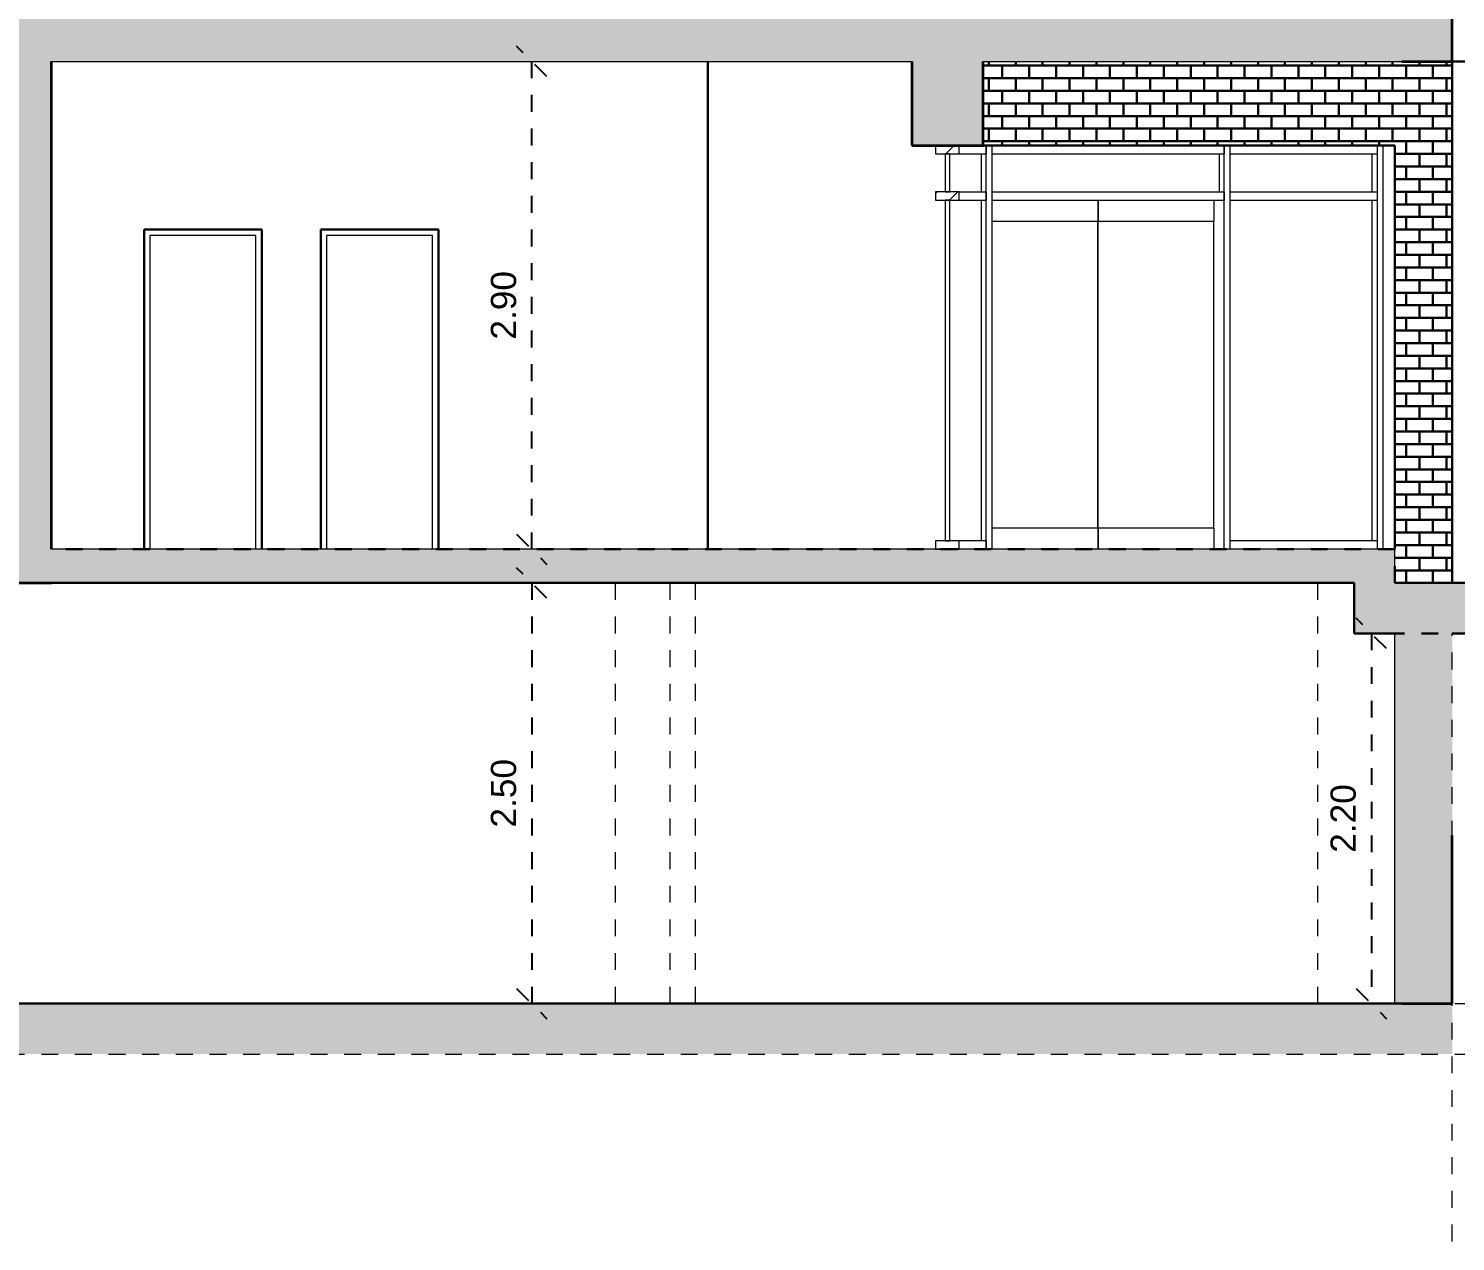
# Model space of a CAD drawing. Header units: metres. Extents: x 42 to 294, y -52 to 32.
# Drawn here: x 237.56 to 246.04, y -45.34 to -38.13 of the extents above; entities that cross this region are included whole.
import ezdxf

# ---------------------------------------------------------------- set-up
doc = ezdxf.new("R2010")
doc.units = ezdxf.units.M
doc.header["$LTSCALE"] = 0.15
doc.linetypes.add('Linea di griglia', pattern=[0.022225, 0.0127, -0.003175, 0.003175, -0.003175])
doc.linetypes.add('Trazo punto', pattern=[0.015875, 0.00635, -0.004763, 0, -0.004763])
doc.layers.get('0').update_dxf_attribs({"lineweight": 20})
for name, color, linetype, lineweight in [('A-DOORSYM', 1, 'Continuous', 9), ('A-ELEVOTM', 1, 'Continuous', 9), ('A-FLORLEM', 6, 'Continuous', 9), ('A-FLOROTM', 6, 'Continuous', 13), ('A-WALL', 2, 'Continuous', 30), ('A-WALLCWM', 6, 'Continuous', 9), ('S-GRIDIDM', 1, 'Continuous', 20)]:
    doc.layers.add(name, color=color, linetype=linetype, lineweight=lineweight)
doc.layers.add('MUROS', color=11, linetype='Continuous')
doc.styles.get("Standard").update_dxf_attribs({"font": 'arial.ttf', "height": 0.15})
doc.dimstyles.new('Copy of Annotative', dxfattribs={"dimtxt": 0.15, "dimasz": 0.18, "dimexe": 0.18, "dimexo": 0.0625, "dimgap": 0.09, "dimtad": 1, "dimzin": 0, "dimdsep": 46, "dimtxsty": 'Standard', "dimblk": 'OBLIQUE', "dimcen": 0.09, "dimse1": 1, "dimse2": 1, "dimadec": 0, "dimazin": 0, "dimtfac": 1, "dimtofl": 0, "dimtmove": 0, "dimatfit": 3, "dimfxl": 1, "dimtolj": 1, "dimtzin": 0, "dimarcsym": 0})
pattern_1 = [(0, (242.066105, -41.42884), (0, 0.075), []), (90, (242.066105, -41.42884), (-0.08, 0.075), [0.075, -0.075])]

# ---------------------------------------------------------------- blocks, each defined once
blk = doc.blocks.new('Puerta de 1 hoja - 70x210 cm-122-Corte AA')
at = {"layer": 'A-DOORSYM'}
for p, q in [((25.9836, 2.1), (25.2836, 2.1)), ((25.2836, 2.1), (25.2836, 0.2)), ((25.9486, 2.065), (25.3186, 2.065)), ((25.3186, 2.065), (25.3186, 0.2)), ((25.9486, 0.2), (25.9486, 2.065)), ((25.9836, 0.2), (25.9836, 2.1))]:
    blk.add_line(p, q, dxfattribs=at)
blk = doc.blocks.new('Puerta de 1 hoja - 70x210 cm-121-Corte AA')
at = {"layer": 'A-DOORSYM'}
for p, q in [((27.0336, 2.1), (26.3336, 2.1)), ((26.3336, 2.1), (26.3336, 0.2)), ((26.3686, 2.065), (26.3686, 0.2)), ((26.9986, 2.065), (26.3686, 2.065)), ((26.9986, 0.2), (26.9986, 2.065)), ((27.0336, 0.2), (27.0336, 2.1))]:
    blk.add_line(p, q, dxfattribs=at)
blk = doc.blocks.new('Panel de sistema - Acristalado-120-Corte AA')
at = {"layer": 'A-WALLCWM'}
blk.add_line((32.5833, 0.25), (32.5833, 2.275), dxfattribs=at)
blk = doc.blocks.new('Dbl Glass _2_ - Puerta doble - vidrio-98-Corte AA')
at = {"layer": 'A-DOORSYM'}
for p, q in [((30.9548, 2.275), (30.9548, 2.15)), ((30.9548, 2.15), (30.9548, 2.275)), ((31.6443, 2.15), (31.6443, 2.275)), ((30.3241, 2.15), (30.9548, 2.15)), ((30.9548, 2.15), (31.6443, 2.15)), ((30.9548, 0.325), (30.3241, 0.325)), ((30.9548, 0.325), (30.9548, 0.2)), ((31.6443, 0.325), (30.9548, 0.325)), ((30.9548, 0.2), (30.9548, 0.325)), ((31.6443, 0.2), (31.6443, 0.325))]:
    blk.add_line(p, q, dxfattribs=at)
at = {"layer": 'A-ELEVOTM'}
for p, q in [((30.9513, 2.15), (30.9513, 0.325)), ((30.9513, 0.325), (30.9513, 2.15)), ((31.6407, 0.325), (31.6407, 2.15))]:
    blk.add_line(p, q, dxfattribs=at)
blk = doc.blocks.new('Panel de sistema - Acristalado-99-Corte AA')
at = {"layer": 'A-WALLCWM'}
for p, q in [((30.0439, 2.275), (30.0439, 0.25)), ((30.0722, 2.275), (30.0439, 2.275)), ((30.0722, 0.25), (30.0722, 2.275)), ((30.2605, 0.25), (30.2605, 2.275)), ((30.0439, 0.25), (30.0722, 0.25))]:
    blk.add_line(p, q, dxfattribs=at)
blk = doc.blocks.new('Panel de sistema - Acristalado-100-Corte AA')
at = {"layer": 'A-WALLCWM'}
blk.add_line((32.5833, 2.325), (32.5833, 2.55), dxfattribs=at)
blk = doc.blocks.new('Panel de sistema - Acristalado-101-Corte AA')
at = {"layer": 'A-WALLCWM'}
blk.add_line((31.6747, 2.325), (31.6747, 2.55), dxfattribs=at)
blk = doc.blocks.new('Panel de sistema - Acristalado-102-Corte AA')
at = {"layer": 'A-WALLCWM'}
for p, q in [((30.0439, 2.55), (30.0439, 2.325)), ((30.0722, 2.55), (30.0439, 2.55)), ((30.0722, 2.325), (30.0722, 2.55)), ((30.2605, 2.325), (30.2605, 2.55)), ((30.0439, 2.325), (30.0722, 2.325))]:
    blk.add_line(p, q, dxfattribs=at)
blk = doc.blocks.new('Montante rectangular - Montante rectangular - 5x10 cm Aluminio-103-Corte AA')
at = {"layer": 'A-WALLCWM'}
for p, q in [((32.6116, 2.6), (32.6116, 2.3)), ((32.6469, 2.6), (32.6469, 2.3))]:
    blk.add_line(p, q, dxfattribs=at)
blk = doc.blocks.new('Montante rectangular - Montante rectangular - 5x10 cm Aluminio-104-Corte AA')
at = {"layer": 'A-WALLCWM'}
for p, q in [((32.6116, 2.3), (32.6116, 0.2)), ((32.6469, 2.3), (32.6469, 0.2))]:
    blk.add_line(p, q, dxfattribs=at)
blk = doc.blocks.new('Montante rectangular - Montante rectangular - 5x10 cm Aluminio-105-Corte AA')
at = {"layer": 'A-WALLCWM'}
for p, q in [((31.703, 0.2), (31.703, 2.3)), ((31.7383, 0.2), (31.7383, 2.3))]:
    blk.add_line(p, q, dxfattribs=at)
blk = doc.blocks.new('Montante rectangular - Montante rectangular - 5x10 cm Aluminio-106-Corte AA')
at = {"layer": 'A-WALLCWM'}
for p, q in [((31.703, 2.3), (31.703, 2.6)), ((31.7383, 2.3), (31.7383, 2.6))]:
    blk.add_line(p, q, dxfattribs=at)
blk = doc.blocks.new('Montante rectangular - Montante rectangular - 5x10 cm Aluminio-107-Corte AA')
at = {"layer": 'A-WALLCWM'}
h = blk.add_hatch(dxfattribs=at)
h.set_pattern_fill('FP1_43', color=256, style=0, pattern_type=2)
h.set_pattern_definition([(45, (29.086, 2.277), (-0.25173, 0.25173), []), (45, (29.086, 2.658), (-0.25173, 0.25173), [])])
h.paths.add_polyline_path([(29.9873, 2.325), (29.9873, 2.275), (30.1287, 2.275), (30.1287, 2.325)], flags=0)
at = {"layer": 'A-WALLCWM', "lineweight": 13}
for p, q in [((29.9873, 2.325), (29.9873, 2.275)), ((30.1287, 2.325), (29.9873, 2.325)), ((30.1287, 2.275), (30.1287, 2.325)), ((29.9873, 2.275), (30.1287, 2.275))]:
    blk.add_line(p, q, dxfattribs=at)
at = {"layer": 'A-WALLCWM'}
for p, q in [((30.1287, 2.325), (30.2887, 2.325)), ((30.2887, 2.325), (30.2887, 2.275)), ((30.1287, 2.275), (30.2887, 2.275))]:
    blk.add_line(p, q, dxfattribs=at)
blk = doc.blocks.new('Montante rectangular - Montante rectangular - 5x10 cm Aluminio-108-Corte AA')
at = {"layer": 'A-WALLCWM'}
for p, q in [((31.7383, 2.275), (31.7383, 2.325)), ((31.7383, 2.325), (32.6116, 2.325)), ((32.6116, 2.325), (32.6116, 2.275)), ((31.7383, 2.275), (32.6116, 2.275))]:
    blk.add_line(p, q, dxfattribs=at)
blk = doc.blocks.new('Montante rectangular - Montante rectangular - 5x10 cm Aluminio-109-Corte AA')
at = {"layer": 'A-WALLCWM'}
for p, q in [((30.3241, 2.275), (30.3241, 2.325)), ((30.3241, 2.325), (31.703, 2.325)), ((31.703, 2.325), (31.703, 2.275)), ((30.3241, 2.275), (31.703, 2.275))]:
    blk.add_line(p, q, dxfattribs=at)
blk = doc.blocks.new('Montante rectangular - Montante rectangular - 5x10 cm Aluminio-110-Corte AA')
at = {"layer": 'A-WALLCWM'}
for p, q in [((30.2887, 0.2), (30.2887, 2.3)), ((30.3241, 0.2), (30.3241, 2.3))]:
    blk.add_line(p, q, dxfattribs=at)
blk = doc.blocks.new('Montante rectangular - Montante rectangular - 5x10 cm Aluminio-111-Corte AA')
at = {"layer": 'A-WALLCWM'}
h = blk.add_hatch(dxfattribs=at)
h.set_pattern_fill('FP1_44', color=256, style=0, pattern_type=2)
h.set_pattern_definition([(45, (29.086, 2.574), (-0.25173, 0.25173), []), (45, (29.086, 2.955), (-0.25173, 0.25173), [])])
h.paths.add_polyline_path([(29.9873, 2.6), (29.9873, 2.55), (30.1287, 2.55), (30.1287, 2.6)], flags=0)
at = {"layer": 'A-WALLCWM', "lineweight": 13}
for p, q in [((29.9873, 2.6), (29.9873, 2.55)), ((30.1287, 2.6), (29.9873, 2.6)), ((29.9873, 2.55), (30.1287, 2.55)), ((30.1287, 2.55), (30.1287, 2.6))]:
    blk.add_line(p, q, dxfattribs=at)
at = {"layer": 'A-WALLCWM'}
for p in [(30.1287, 2.55), (30.2887, 2.6)]:
    blk.add_line(p, (30.2887, 2.55), dxfattribs=at)
blk = doc.blocks.new('Montante rectangular - Montante rectangular - 5x10 cm Aluminio-112-Corte AA')
at = {"layer": 'A-WALLCWM'}
for p, q in [((30.3241, 2.55), (30.3241, 2.6)), ((30.3241, 2.55), (31.703, 2.55)), ((31.703, 2.6), (31.703, 2.55))]:
    blk.add_line(p, q, dxfattribs=at)
blk = doc.blocks.new('Montante rectangular - Montante rectangular - 5x10 cm Aluminio-113-Corte AA')
at = {"layer": 'A-WALLCWM'}
for p, q in [((31.7383, 2.55), (31.7383, 2.6)), ((31.7383, 2.55), (32.6116, 2.55)), ((32.6116, 2.6), (32.6116, 2.55))]:
    blk.add_line(p, q, dxfattribs=at)
blk = doc.blocks.new('Montante rectangular - Montante rectangular - 5x10 cm Aluminio-114-Corte AA')
at = {"layer": 'A-WALLCWM'}
for p, q in [((31.7383, 0.2), (31.7383, 0.25)), ((32.6116, 0.25), (31.7383, 0.25)), ((32.6116, 0.25), (32.6116, 0.2))]:
    blk.add_line(p, q, dxfattribs=at)
blk = doc.blocks.new('Montante rectangular - Montante rectangular - 5x10 cm Aluminio-115-Corte AA')
at = {"layer": 'A-WALLCWM'}
h = blk.add_hatch(dxfattribs=at)
h.set_pattern_fill('FP1_45', color=256, style=0, pattern_type=2)
h.set_pattern_definition([(45, (29.951, 0.198), (-0.25173, 0.25173), []), (45, (29.951, 0.579), (-0.25173, 0.25173), [])])
h.paths.add_polyline_path([(30.1287, 0.25), (29.9873, 0.25), (29.9873, 0.2), (30.1287, 0.2)], flags=0)
at = {"layer": 'A-WALLCWM', "lineweight": 13}
for p, q in [((30.1287, 0.25), (29.9873, 0.25)), ((29.9873, 0.25), (29.9873, 0.2)), ((29.9873, 0.2), (30.1287, 0.2)), ((30.1287, 0.2), (30.1287, 0.25))]:
    blk.add_line(p, q, dxfattribs=at)
at = {"layer": 'A-WALLCWM'}
for q in [(30.1287, 0.25), (30.2887, 0.2)]:
    blk.add_line((30.2887, 0.25), q, dxfattribs=at)
blk = doc.blocks.new('_Oblique')
at = {"color": 0, "linetype": 'ByBlock', "lineweight": -2}
blk.add_line((-0.5, -0.5), (0.5, 0.5), dxfattribs=at)
blk = doc.blocks.new('*D2556')
at = {"color": 0, "linetype": 'Trazo punto', "lineweight": -2, "ltscale": 0.1, "transparency": 16777216}
blk.add_line((240.5495, -41.2288), (240.5495, -38.3288), dxfattribs=at)
at = {"layer": 'Defpoints', "color": 0, "linetype": 'Trazo punto', "ltscale": 0.1, "transparency": 16777216}
for p in [(240.5495, -38.3288), (240.5495, -38.3288), (240.5495, -41.2288)]:
    blk.add_point(p, dxfattribs=at)
at = {"color": 0, "linetype": 'Trazo punto', "lineweight": -2, "ltscale": 0.1, "transparency": 16777216, "xscale": 0.18, "yscale": 0.18, "zscale": 0.18}
for p, rotation in [((240.5495, -38.3288), 90), ((240.5495, -41.2288), 270)]:
    blk.add_blockref('_Oblique', p, dxfattribs=dict(at, rotation=rotation))
at = {"color": 0, "linetype": 'Trazo punto', "ltscale": 0.1, "transparency": 16777216, "insert": (240.3829, -39.7788), "char_height": 0.15, "attachment_point": 5, "rotation": 90}
blk.add_mtext('\\A1;2.90', dxfattribs=at)
blk = doc.blocks.new('*D2557')
at = {"color": 0, "linetype": 'Trazo punto', "lineweight": -2, "ltscale": 0.1, "transparency": 16777216}
blk.add_line((240.5495, -41.4288), (240.5495, -43.9288), dxfattribs=at)
at = {"layer": 'Defpoints', "color": 0, "linetype": 'Trazo punto', "ltscale": 0.1, "transparency": 16777216}
for p in [(240.5495, -41.4288), (240.5495, -43.9288), (240.5495, -43.9288)]:
    blk.add_point(p, dxfattribs=at)
at = {"color": 0, "linetype": 'Trazo punto', "lineweight": -2, "ltscale": 0.1, "transparency": 16777216, "xscale": 0.18, "yscale": 0.18, "zscale": 0.18}
for p, rotation in [((240.5495, -41.4288), 90), ((240.5495, -43.9288), 270)]:
    blk.add_blockref('_Oblique', p, dxfattribs=dict(at, rotation=rotation))
at = {"color": 0, "linetype": 'Trazo punto', "ltscale": 0.1, "transparency": 16777216, "insert": (240.3829, -42.6788), "char_height": 0.15, "attachment_point": 5, "rotation": 90}
blk.add_mtext('\\A1;2.50', dxfattribs=at)
blk = doc.blocks.new('*D2558')
at = {"color": 0, "linetype": 'Trazo punto', "lineweight": -2, "ltscale": 0.1, "transparency": 16777216}
blk.add_line((245.5399, -41.7288), (245.5399, -43.9288), dxfattribs=at)
at = {"layer": 'Defpoints', "color": 0, "linetype": 'Trazo punto', "ltscale": 0.1, "transparency": 16777216}
for p in [(245.5399, -41.7288), (245.5399, -43.9288), (245.5399, -43.9288)]:
    blk.add_point(p, dxfattribs=at)
at = {"color": 0, "linetype": 'Trazo punto', "lineweight": -2, "ltscale": 0.1, "transparency": 16777216, "xscale": 0.18, "yscale": 0.18, "zscale": 0.18}
for p, rotation in [((245.5399, -41.7288), 90), ((245.5399, -43.9288), 270)]:
    blk.add_blockref('_Oblique', p, dxfattribs=dict(at, rotation=rotation))
at = {"color": 0, "linetype": 'Trazo punto', "ltscale": 0.1, "transparency": 16777216, "insert": (245.3733, -42.8288), "char_height": 0.15, "attachment_point": 5, "rotation": 90}
blk.add_mtext('\\A1;2.20', dxfattribs=at)

msp = doc.modelspace()

# ---------------------------------------------------------------- hatches: boundary and pattern name
at = {"layer": 'A-WALL'}
h = msp.add_hatch(dxfattribs=at)
h.set_pattern_fill('FP1_5', color=256, style=0, pattern_type=2)
h.set_pattern_definition(pattern_1)
h.paths.add_polyline_path([(245.7207, -41.4288), (245.7207, -38.3288), (243.2323, -38.3288), (243.2323, -38.8288), (245.6798, -38.8288), (245.6798, -41.4288)], flags=0)
h = msp.add_hatch(dxfattribs=at)
h.set_pattern_fill('FP1_5', color=256, style=0, pattern_type=2)
h.set_pattern_definition(pattern_1)
h.paths.add_polyline_path([(245.7207, -38.3288), (245.7207, -41.4288), (246.0207, -41.4288), (246.0207, -38.3288)], flags=0)
at = {"layer": 'MUROS'}
h = msp.add_hatch(color=256, dxfattribs=at)
h.paths.add_polyline_path([(247.1207, -28.6288), (247.0207, -28.6288), (247.0207, -29.6288), (242.5207, -29.6288), (242.4207, -29.6288), (241.5207, -29.6288), (241.3707, -29.6288), (240.1957, -29.6288), (238.2957, -29.6288), (238.1457, -29.6288), (233.8957, -29.6288), (233.8957, -28.6288), (233.5957, -28.6288), (233.5957, -30.3288), (233.8957, -30.3288), (233.8957, -29.9288), (238.1457, -29.9288), (238.1457, -32.4288), (238.2957, -32.4288), (238.2957, -29.9288), (240.1957, -29.9288), (241.3707, -29.9288), (241.3707, -32.4288), (240.1957, -32.4288), (238.2957, -32.4288), (238.1457, -32.4288), (233.8957, -32.4288), (233.8957, -31.4288), (233.5957, -31.4288), (233.5957, -33.1288), (233.8957, -33.1288), (233.8957, -32.7288), (238.1457, -32.7288), (238.1457, -35.2288), (238.2957, -35.2288), (238.2957, -32.7288), (240.1957, -32.7288), (241.3707, -32.7288), (241.3707, -35.2288), (240.1957, -35.2288), (238.2957, -35.2288), (238.1457, -35.2288), (233.8957, -35.2288), (233.8957, -34.2288), (233.5957, -34.2288), (233.5957, -35.9288), (233.8957, -35.9288), (233.8957, -35.5288), (238.1457, -35.5288), (238.1457, -38.0288), (238.2957, -38.0288), (238.2957, -35.5288), (240.1957, -35.5288), (241.3707, -35.5288), (241.3707, -38.0288), (241.5207, -38.0288), (241.5207, -35.5288), (245.7207, -35.5288), (245.7207, -35.9288), (245.8286, -35.9288), (246.0207, -35.9288), (246.0207, -34.3288), (245.8286, -34.3288), (245.7207, -34.3288), (245.7207, -35.2288), (241.5207, -35.2288), (241.5207, -32.7288), (245.7207, -32.7288), (245.7207, -33.1288), (245.8286, -33.1288), (246.0207, -33.1288), (246.0207, -32.7288), (247.0207, -32.7288), (247.1207, -32.7288), (247.1207, -31.4288), (247.0207, -31.4288), (247.0207, -32.4288), (241.5207, -32.4288), (241.5207, -29.9288), (245.7207, -29.9288), (245.7207, -30.3288), (246.0207, -30.3288), (246.0207, -29.9288), (247.0207, -29.9288), (247.1207, -29.9288)])
h.paths.add_polyline_path([(247.1207, -25.8288), (247.0207, -25.8288), (247.0207, -26.8288), (240.1957, -26.8288), (238.2957, -26.8288), (238.1457, -26.8288), (233.8957, -26.8288), (233.8957, -25.8288), (233.5957, -25.8288), (233.5957, -27.5288), (233.8957, -27.5288), (233.8957, -27.1288), (238.1457, -27.1288), (238.1457, -29.6288), (238.2957, -29.6288), (238.2957, -27.1288), (240.1957, -27.1288), (241.3707, -27.1288), (241.3707, -29.6288), (241.5207, -29.6288), (241.5207, -27.1288), (245.7207, -27.1288), (245.7207, -27.5288), (246.0207, -27.5288), (246.0207, -27.1288), (247.0207, -27.1288), (247.1207, -27.1288)])
h.paths.add_polyline_path([(247.1207, -23.0288), (247.0207, -23.0288), (247.0207, -24.0288), (241.5207, -24.0288), (241.3707, -24.0288), (240.1957, -24.0288), (238.2957, -24.0288), (238.1457, -24.0288), (233.8957, -24.0288), (233.8957, -23.0288), (233.5957, -23.0288), (233.5957, -24.7288), (233.8957, -24.7288), (233.8957, -24.3288), (238.1457, -24.3288), (238.1457, -26.8288), (238.2957, -26.8288), (238.2957, -24.3288), (240.1957, -24.3288), (241.3707, -24.3288), (241.3707, -26.8288), (241.5207, -26.8288), (241.5207, -24.3288), (245.7207, -24.3288), (245.7207, -24.7288), (246.0207, -24.7288), (246.0207, -24.3288), (247.0207, -24.3288), (247.1207, -24.3288)])
h.paths.add_polyline_path([(247.1207, -21.2288), (246.0207, -21.2288), (246.0207, -20.2288), (245.8707, -20.2288), (245.8707, -21.2288), (233.5957, -21.2288), (233.5957, -21.5288), (233.5957, -21.9288), (233.8957, -21.9288), (233.8957, -21.5288), (240.1957, -21.5288), (241.3707, -21.5288), (241.5207, -21.5288), (245.7207, -21.5288), (245.7207, -21.9288), (246.0207, -21.9288), (246.0207, -21.5288), (247.1207, -21.5288)])
h.paths.add_polyline_path([(238.2957, -21.5288), (238.1457, -21.5288), (238.1457, -24.0288), (238.2957, -24.0288)])
h.paths.add_polyline_path([(241.5207, -21.5288), (241.3707, -21.5288), (241.3707, -24.0288), (241.5207, -24.0288)])
h.paths.add_polyline_path([(246.0207, -37.1288), (245.8286, -37.1288), (245.7207, -37.1288), (245.7207, -38.0288), (241.5207, -38.0288), (241.3707, -38.0288), (240.1957, -38.0288), (238.2957, -38.0288), (233.8957, -38.0288), (233.8957, -37.0288), (233.5957, -37.0288), (233.5957, -38.3288), (233.8957, -38.3288), (237.3957, -38.3288), (237.3957, -41.4288), (237.6957, -41.4288), (237.6957, -38.3288), (242.808, -38.3288), (242.808, -38.8288), (243.2323, -38.8288), (243.2323, -38.3288), (245.7207, -38.3288), (246.0207, -38.3288)])
h = msp.add_hatch(color=256, dxfattribs=at)
h.paths.add_polyline_path([(216.1707, -38.0288), (216.0207, -38.0288), (216.0207, -41.4288), (216.1707, -41.4288)])
h.paths.add_polyline_path([(219.8207, -38.3288), (219.6707, -38.3288), (219.6707, -41.4288), (219.8207, -41.4288)])
h.paths.add_polyline_path([(237.6957, -38.3288), (237.3957, -38.3288), (237.3957, -41.4288), (237.6957, -41.4288)])
h.paths.add_polyline_path([(243.2323, -38.3288), (242.808, -38.3288), (242.808, -38.8288), (243.2323, -38.8288)])
at = {"layer": 'MUROS', "linetype": 'Trazo punto', "ltscale": 0.1}
for points in [[(245.6798, -41.2288), (237.6957, -41.2288), (237.6957, -41.4288), (245.4369, -41.4288), (245.4369, -41.7288), (248.5053, -41.7288), (248.4896, -41.6572), (248.2187, -41.6185), (248.6716, -41.5644), (248.3735, -41.4948), (248.3621, -41.4289), (245.6798, -41.4288)], [(246.0207, -41.7288), (245.6798, -41.7288), (245.6798, -43.9288), (246.0207, -43.9288)]]:
    msp.add_hatch(color=256, dxfattribs=at).paths.add_polyline_path(points)
h = msp.add_hatch(color=256, dxfattribs=at)
h.paths.add_polyline_path([(229.9275, -43.9288), (216.0207, -43.9288), (216.0207, -44.2288), (229.9275, -44.2288)])
h.paths.add_polyline_path([(246.0207, -43.9288), (229.9275, -43.9288), (229.9275, -44.2288), (246.0207, -44.2288)])

# ---------------------------------------------------------------- linework, layer by layer
at = {"linetype": 'Trazo punto', "ltscale": 0.1}
for p, q in [((241.0457, -41.4288), (241.0457, -43.9288)), ((241.3707, -41.4288), (241.3707, -43.9288)), ((241.5207, -41.4288), (241.5207, -43.9288)), ((245.2207, -41.4288), (245.2207, -43.9288))]:
    msp.add_line(p, q, dxfattribs=at)
at = {"layer": 'A-FLORLEM', "linetype": 'Trazo punto'}
for p, q in [((237.3957, -41.4288), (245.4369, -41.4288)), ((245.6798, -41.4288), (251.0987, -41.4288)), ((245.4369, -41.7288), (245.6798, -41.7288)), ((246.0207, -41.7288), (251.0987, -41.7288)), ((212.0352, -43.9288), (251.0987, -43.9288)), ((212.0352, -44.2288), (251.0987, -44.2288))]:
    msp.add_line(p, q, dxfattribs=at)
at = {"layer": 'A-FLOROTM'}
for p, q in [((237.6957, -38.3288), (242.808, -38.3288)), ((243.2323, -38.3288), (245.7207, -38.3288)), ((245.6798, -41.2288), (237.6957, -41.2288)), ((245.6798, -41.4288), (245.6798, -41.2288)), ((237.6957, -41.4288), (245.4369, -41.4288)), ((245.6798, -41.4288), (248.5207, -41.4288)), ((245.6798, -43.9288), (245.6798, -41.7288))]:
    msp.add_line(p, q, dxfattribs=at)
at = {"layer": 'A-WALL', "lineweight": 35}
for p, q in [((246.0207, -38.3288), (246.0207, -37.1288)), ((237.6957, -41.2288), (237.6957, -38.3288)), ((242.808, -38.3288), (242.808, -38.8288)), ((243.2323, -38.8288), (243.2323, -38.3288)), ((245.7207, -38.3288), (246.0207, -38.3288)), ((242.808, -38.8288), (243.2323, -38.8288)), ((237.3957, -41.4288), (237.6957, -41.4288)), ((246.0207, -43.9288), (246.0207, -42.9288)), ((245.7207, -43.9288), (246.0207, -43.9288))]:
    msp.add_line(p, q, dxfattribs=at)
at = {"layer": 'A-WALL'}
for p, q in [((241.5957, -41.2288), (241.5957, -38.3288)), ((246.0207, -38.3288), (246.0207, -41.4288)), ((246.0207, -38.3288), (246.576, -38.3288)), ((243.2323, -38.8288), (245.6798, -38.8288)), ((245.6798, -41.2288), (245.6798, -38.8288)), ((238.2457, -41.2288), (238.2457, -39.3288)), ((238.2457, -39.3288), (238.9457, -39.3288)), ((238.9457, -39.3288), (238.9457, -41.2288)), ((239.2957, -41.2288), (239.2957, -39.3288)), ((239.2957, -39.3288), (239.9957, -39.3288)), ((239.9957, -39.3288), (239.9957, -41.2288)), ((237.3957, -41.4288), (245.4369, -41.4288)), ((245.4369, -41.4288), (245.4369, -41.7288)), ((245.6798, -41.4288), (248.3621, -41.4288)), ((245.4369, -41.7288), (245.6798, -41.7288)), ((246.0207, -41.7288), (248.5053, -41.7288)), ((233.5957, -43.9288), (245.7207, -43.9288))]:
    msp.add_line(p, q, dxfattribs=at)
at = {"layer": 'A-WALL', "linetype": 'Trazo punto', "ltscale": 0.1}
for p, q in [((245.6798, -41.2288), (237.6957, -41.2288)), ((245.6798, -41.4288), (245.6798, -41.2288)), ((237.6957, -41.4288), (245.4369, -41.4288)), ((245.4369, -41.4288), (245.4369, -41.7288)), ((248.3622, -41.4289), (245.6798, -41.4288)), ((245.4369, -41.7288), (248.5053, -41.7288))]:
    msp.add_line(p, q, dxfattribs=at)
at = {"layer": 'S-GRIDIDM', "linetype": 'Linea di griglia'}
for p, q in [((246.0207, -41.4288), (246.0207, -32.7288)), ((246.0207, -45.3423), (246.0207, -41.7288))]:
    msp.add_line(p, q, dxfattribs=at)

# ---------------------------------------------------------------- block references
at = {"layer": 'A-DOORSYM'}
for name in ['Puerta de 1 hoja - 70x210 cm-122-Corte AA', 'Puerta de 1 hoja - 70x210 cm-121-Corte AA']:
    msp.add_blockref(name, (212.9621, -41.4288), dxfattribs=at)
at = {"layer": 'A-WALLCWM'}
for name, p in [('Montante rectangular - Montante rectangular - 5x10 cm Aluminio-111-Corte AA', (212.9621, -41.4288)), ('Montante rectangular - Montante rectangular - 5x10 cm Aluminio-106-Corte AA', (211.5479, -41.4288)), ('Montante rectangular - Montante rectangular - 5x10 cm Aluminio-112-Corte AA', (212.9621, -41.4288)), ('Montante rectangular - Montante rectangular - 5x10 cm Aluminio-106-Corte AA', (212.9621, -41.4288)), ('Montante rectangular - Montante rectangular - 5x10 cm Aluminio-113-Corte AA', (212.9621, -41.4288)), ('Montante rectangular - Montante rectangular - 5x10 cm Aluminio-103-Corte AA', (212.9621, -41.4288)), ('Panel de sistema - Acristalado-102-Corte AA', (212.9621, -41.4288)), ('Panel de sistema - Acristalado-101-Corte AA', (212.9621, -41.4288)), ('Panel de sistema - Acristalado-100-Corte AA', (212.9621, -41.4288)), ('Montante rectangular - Montante rectangular - 5x10 cm Aluminio-107-Corte AA', (212.9621, -41.4288)), ('Panel de sistema - Acristalado-99-Corte AA', (212.9621, -41.4288)), ('Montante rectangular - Montante rectangular - 5x10 cm Aluminio-110-Corte AA', (212.9621, -41.4288)), ('Montante rectangular - Montante rectangular - 5x10 cm Aluminio-109-Corte AA', (212.9621, -41.4288)), ('Dbl Glass _2_ - Puerta doble - vidrio-98-Corte AA', (212.9621, -41.4288)), ('Montante rectangular - Montante rectangular - 5x10 cm Aluminio-105-Corte AA', (212.9621, -41.4288)), ('Montante rectangular - Montante rectangular - 5x10 cm Aluminio-108-Corte AA', (212.9621, -41.4288)), ('Panel de sistema - Acristalado-120-Corte AA', (212.9621, -41.4288)), ('Montante rectangular - Montante rectangular - 5x10 cm Aluminio-104-Corte AA', (212.9621, -41.4288)), ('Montante rectangular - Montante rectangular - 5x10 cm Aluminio-115-Corte AA', (212.9621, -41.4288)), ('Montante rectangular - Montante rectangular - 5x10 cm Aluminio-114-Corte AA', (212.9621, -41.4288))]:
    msp.add_blockref(name, p, dxfattribs=at)

# ---------------------------------------------------------------- dimensions: what is measured, and where the dimension line sits
at = {"linetype": 'Trazo punto', "ltscale": 0.1}
for base, p1, p2, picture, middle in [((240.5495, -38.3288), (240.5495, -41.2288), (240.5495, -38.3288), '*D2556', (240.3829, -39.7788)), ((240.5495, -43.9288), (240.5495, -41.4288), (240.5495, -43.9288), '*D2557', (240.3829, -42.6788)), ((245.5399, -43.9288), (245.5399, -41.7288), (245.5399, -43.9288), '*D2558', (245.3733, -42.8288))]:
    dim = msp.add_linear_dim(base=base, p1=p1, p2=p2, angle=90, dimstyle='Copy of Annotative', override={"dimscale": 0, "dimtix": 0, "dimtofl": 0, "dimtmove": 0, "dimatfit": 3}, dxfattribs=at)
    dim.commit()
    dim.dimension.update_dxf_attribs({"geometry": picture, "text_midpoint": middle})

doc.saveas('drawing.dxf')
